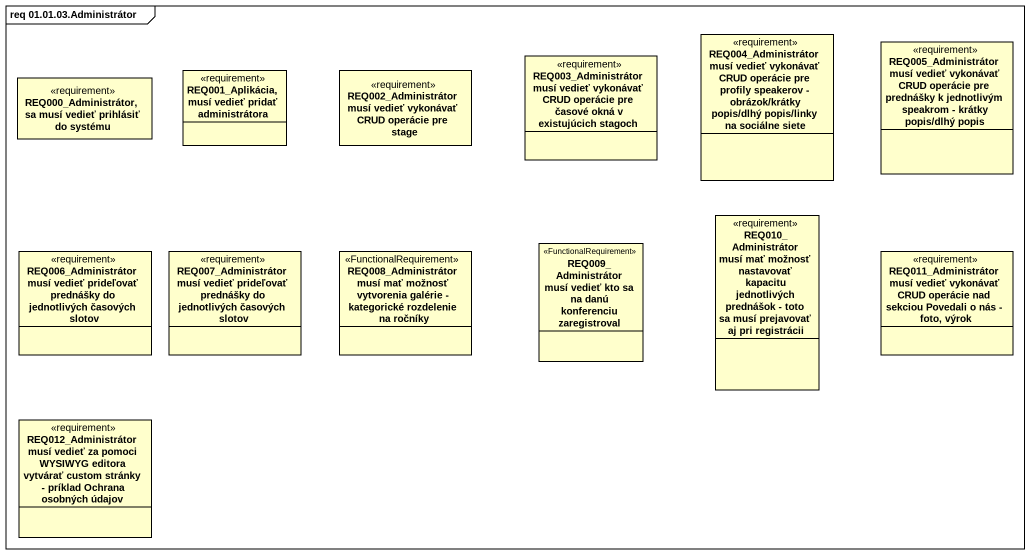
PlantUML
@startuml
mainframe req 01.01.03.Administrátor
hide circle
hide empty members
class "REQ004_Administrátor musí vedieť vykonávať CRUD operácie pre profily speakerov - obrázok/krátky popis/dlhý popis/linky na sociálne siete" as REQ004_Administrátor_musí <<requirement>>
class "REQ005_Administrátor musí vedieť vykonávať CRUD operácie pre prednášky k jednotlivým speakrom - krátky popis/dlhý popis" as REQ005_Administrátor_musí <<requirement>>
class "REQ000_Administrátor, sa musí vedieť prihlásiť do systému" as REQ000_Administrátor_sa <<requirement>>
class "REQ001_Aplikácia, musí vedieť pridať administrátora" as REQ001_Aplikácia_musí <<requirement>>
class "REQ002_Administrátor musí vedieť vykonávať CRUD operácie pre stage" as REQ002_Administrátor_musí <<requirement>>
class "REQ003_Administrátor musí vedieť vykonávať CRUD operácie pre časové okná v existujúcich stagoch" as REQ003_Administrátor_musí <<requirement>>
class "REQ010_ Administrátor musí mať možnosť nastavovať kapacitu jednotlivých prednášok - toto sa musí prejavovať aj pri registrácii" as REQ010_Administrátor_musí <<requirement>>
class "REQ006_Administrátor musí vedieť prideľovať prednášky do jednotlivých časových slotov" as REQ006_Administrátor_musí <<requirement>>
class "REQ007_Administrátor musí vedieť prideľovať prednášky do jednotlivých časových slotov" as REQ007_Administrátor_musí <<requirement>>
class "REQ008_Administrátor musí mať možnosť vytvorenia galérie - kategorické rozdelenie na ročníky" as REQ008_Administrátor_musí <<FunctionalRequirement>>
class "REQ009_ Administrátor musí vedieť kto sa na danú konferenciu zaregistroval" as REQ009_Administrátor_musí <<FunctionalRequirement>>
class "REQ011_Administrátor musí vedieť vykonávať CRUD operácie nad sekciou Povedali o nás - foto, výrok" as REQ011_Administrátor_musí <<requirement>>
class "REQ012_Administrátor musí vedieť za pomoci WYSIWYG editora vytvárať custom stránky - príklad Ochrana osobných údajov" as REQ012_Administrátor_musí <<requirement>>
@enduml
